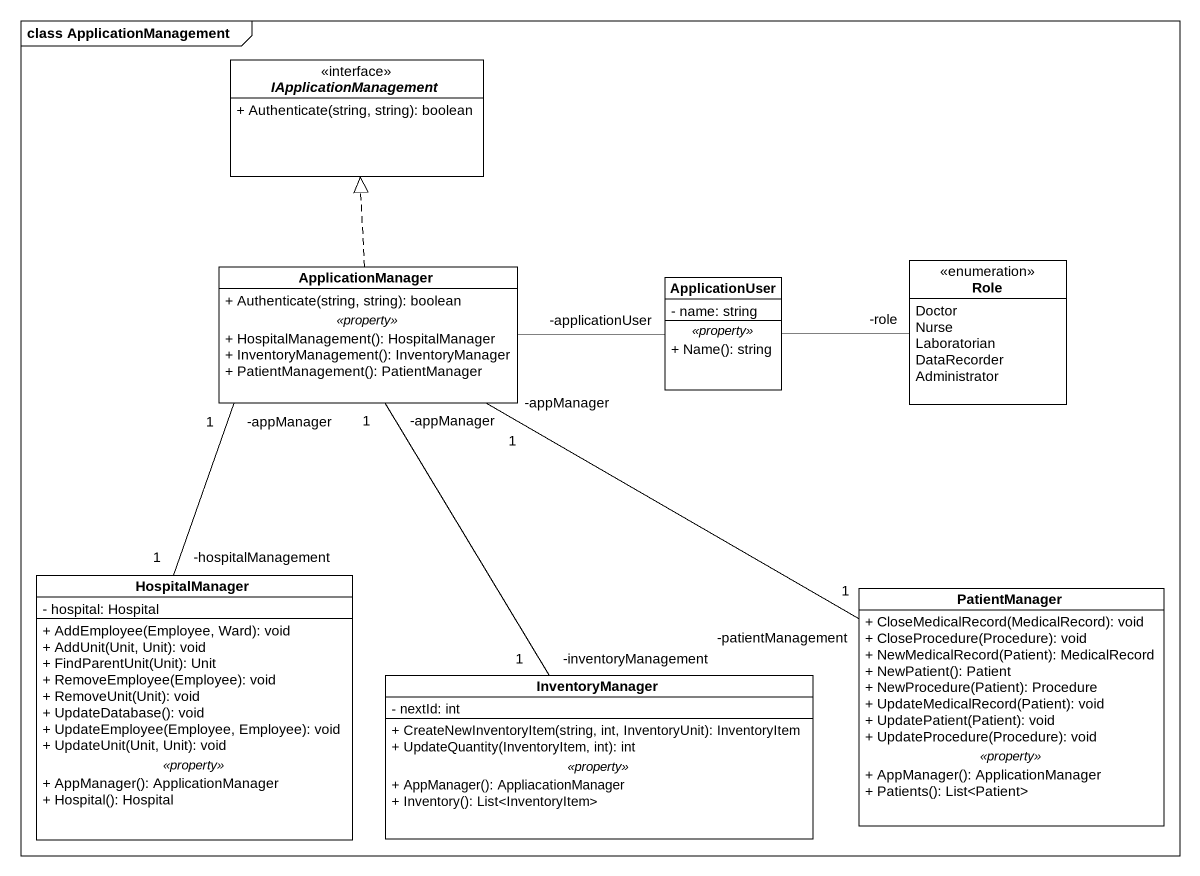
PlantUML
@startuml
mainframe class ApplicationManagement
hide circle
hide empty members
skinparam classAttributeIconSize 0
interface IApplicationManagement <<interface>> {
  + Authenticate(string, string): boolean
}
class ApplicationManager {
  + Authenticate(string, string): boolean
  .. <<property>> ..
  + HospitalManagement(): HospitalManager
  + InventoryManagement(): InventoryManager
  + PatientManagement(): PatientManager
}
class ApplicationUser {
  - name: string
  .. <<property>> ..
  + Name(): string
}
enum Role {
  Doctor
  Nurse
  Laboratorian
  DataRecorder
  Administrator
}
class HospitalManager {
  - hospital: Hospital
  --
  + AddEmployee(Employee, Ward): void
  + AddUnit(Unit, Unit): void
  + FindParentUnit(Unit): Unit
  + RemoveEmployee(Employee): void
  + RemoveUnit(Unit): void
  + UpdateDatabase(): void
  + UpdateEmployee(Employee, Employee): void
  + UpdateUnit(Unit, Unit): void
  .. <<property>> ..
  + AppManager(): ApplicationManager
  + Hospital(): Hospital
}
class PatientManager {
  + CloseMedicalRecord(MedicalRecord): void
  + CloseProcedure(Procedure): void
  + NewMedicalRecord(Patient): MedicalRecord
  + NewPatient(): Patient
  + NewProcedure(Patient): Procedure
  + UpdateMedicalRecord(Patient): void
  + UpdatePatient(Patient): void
  + UpdateProcedure(Procedure): void
  .. <<property>> ..
  + AppManager(): ApplicationManager
  + Patients(): List<Patient>
}
class InventoryManager {
  - nextId: int
  --
  + CreateNewInventoryItem(string, int, InventoryUnit): InventoryItem
  + UpdateQuantity(InventoryItem, int): int
  .. <<property>> ..
  + AppManager(): AppliacationManager
  + Inventory(): List<InventoryItem>
}
ApplicationManager .up.|> IApplicationManagement
ApplicationManager -right- "-applicationUser" ApplicationUser
ApplicationUser -right- "-role" Role
HospitalManager "-hospitalManagement\n1" -up- "-appManager\n1" ApplicationManager
PatientManager "-patientManagement\n1" -left- "-appManager\n1" ApplicationManager
InventoryManager "-inventoryManagement\n1" -up- "-appManager\n1" ApplicationManager
@enduml
